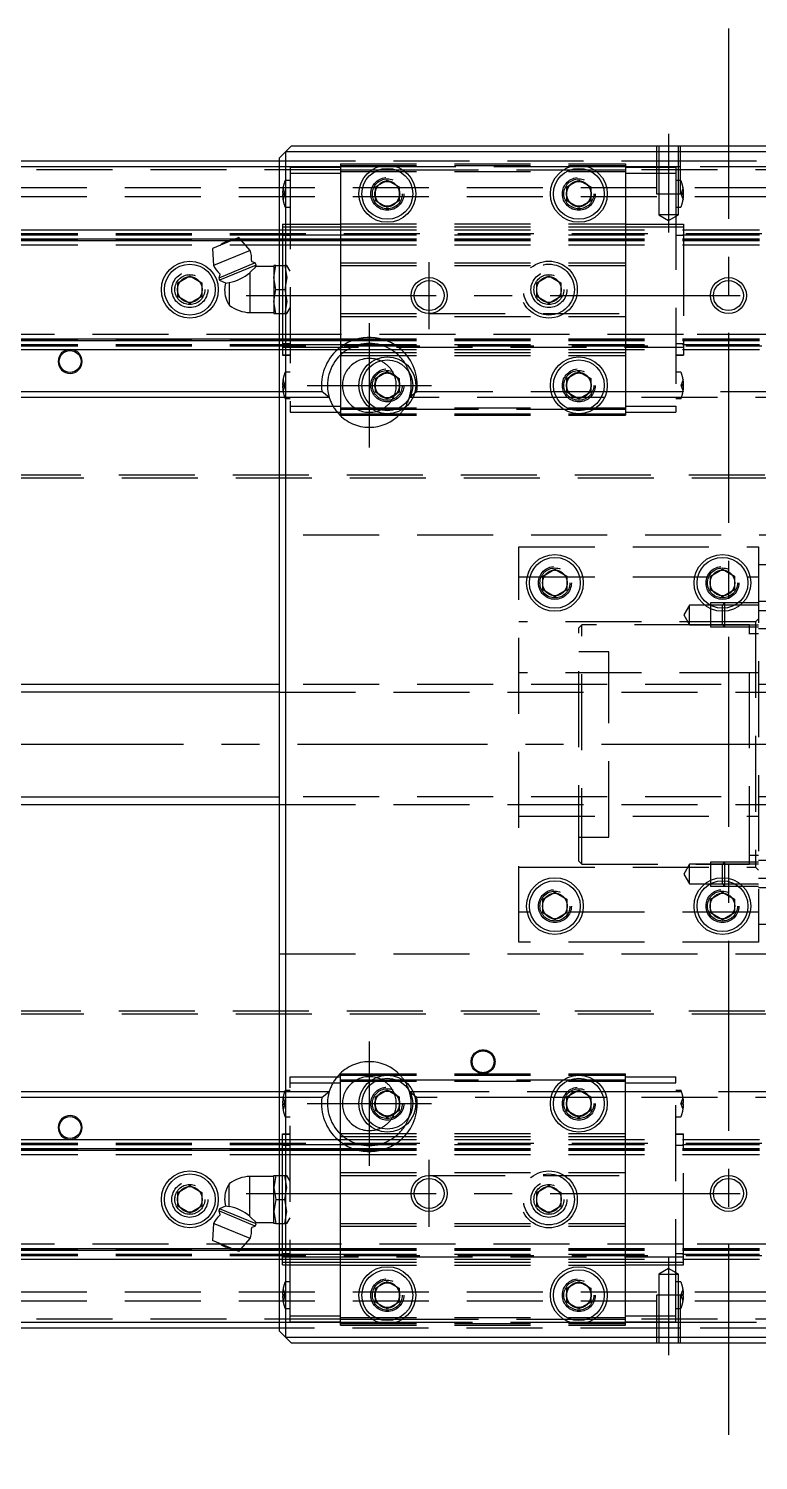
# Model space of a CAD drawing. Extents: x -12 to 975, y -341 to 120.
# Drawn here: x 233.1 to 355, y -119.6 to 119.6 of the extents above; entities that cross this region are included whole.
import ezdxf

# ---------------------------------------------------------------- set-up
doc = ezdxf.new("R2010")
doc.units = 0
doc.linetypes.add('CENTER', pattern=[50.8, 31.75, -6.35, 6.35, -6.35])
doc.linetypes.add('DASHED', pattern=[19.05, 12.7, -6.35])
doc.layers.get('0').update_dxf_attribs({"linetype": 'CONTINUOUS'})
doc.layers.add('CENTER', color=1, linetype='CENTER')

msp = doc.modelspace()

# ---------------------------------------------------------------- linework, layer by layer
at = {"color": 7, "linetype": 'CONTINUOUS'}
for p, q in [((275, 98), (276, 99)), ((276, 99), (277, 100)), ((276, 99), (276, -99)), ((424, 99), (276, 99)), ((277, 100), (423, 100)), ((275, 96.5), (1, 96.5)), ((2, 97.5), (275, 97.5)), ((275, -98), (275, 98)), ((291, 93.15), (293, 94.31)), ((293, 94.31), (295, 93.15)), ((323, 93.15), (325, 94.31)), ((325, 94.31), (327, 93.15)), ((291, 90.85), (291, 93.15)), ((295, 93.15), (295, 90.85)), ((323, 90.85), (323, 93.15)), ((327, 93.15), (327, 90.85)), ((293, 89.69), (291, 90.85)), ((295, 90.85), (293, 89.69)), ((325, 89.69), (323, 90.85)), ((327, 90.85), (325, 89.69)), ((0, 86), (275, 86)), ((0, 84.48), (267.73, 84.48)), ((0, 84.2), (267.05, 84.2)), ((268.2, 84.68), (263.77, 82.84)), ((270.07, 82.53), (268.2, 84.68)), ((268.37, 84.48), (275, 84.48)), ((268.62, 84.2), (275, 84.2)), ((263.77, 82.84), (263.97, 80)), ((270.07, 82.53), (263.97, 80)), ((270.93, 80.45), (264.83, 77.93)), ((271.08, 80.08), (264.98, 77.56)), ((270.04, 78.83), (271.08, 79.85)), ((270.93, 80.45), (270.42, 80.66)), ((270.9, 79.64), (271.08, 80.08)), ((271.08, 80.08), (270.93, 80.45)), ((274.04, 79.85), (271.08, 79.85)), ((274.4, 80), (274.04, 80)), ((274.04, 80), (274.04, 78)), ((274.04, 78), (274.4, 80)), ((274.4, 80), (275, 80)), ((258, 77.15), (260, 78.31)), ((258, 74.85), (258, 77.15)), ((260, 78.31), (262, 77.15)), ((262, 77.15), (262, 74.85)), ((265.04, 78.44), (264.83, 77.93)), ((264.83, 77.93), (264.98, 77.56)), ((264.98, 77.56), (266.1, 77.09)), ((265.94, 77.07), (266.6, 77.18)), ((266.6, 77.18), (266.6, 73.4)), ((270.04, 78.83), (270.04, 72.15)), ((274.04, 78), (274.04, 74)), ((274.4, 76), (274.04, 78)), ((260, 73.69), (258, 74.85)), ((262, 74.85), (260, 73.69)), ((274.04, 74), (274.4, 76)), ((274.4, 76), (275, 76)), ((270.04, 72.15), (274.04, 72.15)), ((274.04, 74), (274.04, 72)), ((274.4, 72), (274.04, 74)), ((274.04, 72), (274.4, 72)), ((274.4, 72), (275, 72)), ((0, 67.8), (275, 67.8)), ((0, 67.52), (275, 67.52)), ((0, 66), (275, 66)), ((291, 61.15), (293, 62.31)), ((293, 62.31), (295, 61.15)), ((323, 61.15), (325, 62.31)), ((325, 62.31), (327, 61.15)), ((291, 58.85), (291, 61.15)), ((295, 61.15), (295, 58.85)), ((323, 58.85), (323, 61.15)), ((327, 61.15), (327, 58.85)), ((275, 58), (176.71, 58)), ((177.94, 59), (275, 59)), ((293, 57.69), (291, 58.85)), ((295, 58.85), (293, 57.69)), ((325, 57.69), (323, 58.85)), ((327, 58.85), (325, 57.69)), ((319, 28.15), (321, 29.31)), ((321, 29.31), (323, 28.15)), ((347, 28.15), (349, 29.31)), ((349, 29.31), (351, 28.15)), ((319, 25.85), (319, 28.15)), ((323, 28.15), (323, 25.85)), ((347, 25.85), (347, 28.15)), ((351, 28.15), (351, 25.85)), ((321, 24.69), (319, 25.85)), ((323, 25.85), (321, 24.69)), ((349, 24.69), (347, 25.85)), ((351, 25.85), (349, 24.69)), ((275, 10), (28, 10)), ((28, -10), (275, -10)), ((319, -25.85), (321, -24.69)), ((319, -28.15), (319, -25.85)), ((321, -24.69), (323, -25.85)), ((323, -25.85), (323, -28.15)), ((347, -25.85), (349, -24.69)), ((347, -28.15), (347, -25.85)), ((349, -24.69), (351, -25.85)), ((351, -25.85), (351, -28.15)), ((321, -29.31), (319, -28.15)), ((323, -28.15), (321, -29.31)), ((349, -29.31), (347, -28.15)), ((351, -28.15), (349, -29.31)), ((176.71, -58), (275, -58)), ((275, -59), (177.94, -59)), ((291, -58.85), (293, -57.69)), ((291, -61.15), (291, -58.85)), ((293, -57.69), (295, -58.85)), ((295, -58.85), (295, -61.15)), ((323, -58.85), (325, -57.69)), ((323, -61.15), (323, -58.85)), ((325, -57.69), (327, -58.85)), ((327, -58.85), (327, -61.15)), ((293, -62.31), (291, -61.15)), ((295, -61.15), (293, -62.31)), ((325, -62.31), (323, -61.15)), ((327, -61.15), (325, -62.31)), ((0, -66), (275, -66)), ((0, -67.52), (275, -67.52)), ((0, -67.8), (275, -67.8)), ((258, -74.85), (260, -73.69)), ((260, -73.69), (262, -74.85)), ((266.6, -77.18), (266.6, -73.4)), ((274.04, -72.15), (270.04, -72.15)), ((270.04, -78.83), (270.04, -72.15)), ((274.04, -74), (274.04, -72)), ((274.04, -72), (274.4, -72)), ((274.4, -72), (274.04, -74)), ((274.04, -78), (274.04, -74)), ((274.04, -74), (274.4, -76)), ((274.4, -72), (275, -72)), ((258, -77.15), (258, -74.85)), ((262, -74.85), (262, -77.15)), ((274.4, -76), (274.04, -78)), ((274.4, -76), (275, -76)), ((260, -78.31), (258, -77.15)), ((262, -77.15), (260, -78.31)), ((264.98, -77.56), (264.83, -77.93)), ((264.83, -77.93), (265.04, -78.44)), ((270.93, -80.45), (264.83, -77.93)), ((266.1, -77.09), (264.98, -77.56)), ((271.08, -80.08), (264.98, -77.56)), ((265.94, -77.07), (266.6, -77.18)), ((270.04, -78.83), (271.08, -79.85)), ((274.04, -80), (274.04, -78)), ((274.04, -78), (274.4, -80)), ((263.97, -80), (263.77, -82.84)), ((270.07, -82.53), (263.97, -80)), ((270.42, -80.66), (270.93, -80.45)), ((271.08, -80.08), (270.9, -79.64)), ((270.93, -80.45), (271.08, -80.08)), ((271.08, -79.85), (274.04, -79.85)), ((274.4, -80), (274.04, -80)), ((274.4, -80), (275, -80)), ((268.2, -84.68), (263.77, -82.84)), ((268.2, -84.68), (270.07, -82.53)), ((0, -84.2), (267.05, -84.2)), ((0, -84.48), (267.73, -84.48)), ((0, -86), (275, -86)), ((268.37, -84.48), (275, -84.48)), ((268.62, -84.2), (275, -84.2)), ((291, -90.85), (293, -89.69)), ((291, -93.15), (291, -90.85)), ((293, -89.69), (295, -90.85)), ((295, -90.85), (295, -93.15)), ((323, -90.85), (325, -89.69)), ((323, -93.15), (323, -90.85)), ((325, -89.69), (327, -90.85)), ((327, -90.85), (327, -93.15)), ((293, -94.31), (291, -93.15)), ((295, -93.15), (293, -94.31)), ((325, -94.31), (323, -93.15)), ((327, -93.15), (325, -94.31)), ((1, -96.5), (275, -96.5)), ((275, -97.5), (2, -97.5)), ((276, -99), (275, -98)), ((277, -100), (276, -99)), ((276, -99), (424, -99)), ((423, -100), (277, -100))]:
    msp.add_line(p, q, dxfattribs=at)
at = {"color": 3, "linetype": 'DASHED'}
for p, q in [((338, 100), (338, 92)), ((338.35, 100), (338.35, 92)), ((341.65, 92), (341.65, 100)), ((342, 92), (342, 100)), ((285.2, 96), (0.5, 96)), ((275, 97.5), (338, 97.5)), ((285.2, 96.5), (275, 96.5)), ((276.77, 96.45), (276.77, 95.45)), ((276.77, 96.45), (285.2, 96.45)), ((285.2, 97), (285.2, 96)), ((285.2, 97), (332.8, 97)), ((285.2, 96.75), (332.8, 96.75)), ((291.48, 96.5), (285.2, 96.5)), ((285.2, 96), (290.44, 96)), ((285.2, 96), (285.2, 87)), ((285.2, 95.75), (332.8, 95.75)), ((290.44, 96), (291.56, 96)), ((294.52, 96.5), (291.48, 96.5)), ((291.56, 96), (294.44, 96)), ((294.44, 96), (295.56, 96)), ((323.48, 96.5), (294.52, 96.5)), ((295.56, 96), (322.44, 96)), ((322.44, 96), (323.56, 96)), ((326.52, 96.5), (323.48, 96.5)), ((323.56, 96), (326.44, 96)), ((326.44, 96), (327.56, 96)), ((332.8, 96.5), (326.52, 96.5)), ((327.56, 96), (332.8, 96)), ((332.8, 97), (332.8, 96)), ((338, 96.5), (332.8, 96.5)), ((332.8, 96.45), (338, 96.45)), ((332.8, 96), (332.8, 87)), ((367.2, 96), (332.8, 96)), ((338, 97.5), (342, 97.5)), ((342, 96.5), (338, 96.5)), ((338, 96.45), (341.23, 96.45)), ((341.23, 96.45), (341.23, 95.45)), ((342, 97.5), (358, 97.5)), ((358, 96.5), (342, 96.5)), ((276.77, 94.2), (275.99, 94.2)), ((276.77, 95.45), (276.77, 56.55)), ((276.77, 95.45), (285.2, 95.45)), ((332.8, 95.45), (338, 95.45)), ((338, 95.45), (341.23, 95.45)), ((341.23, 95.45), (341.23, 92)), ((342, 94.2), (341.23, 94.2)), ((342.01, 94.2), (342, 94.2)), ((700, 93), (0, 93)), ((700, 91.5), (0, 91.5)), ((275.58, 92.1), (275.5, 92.1)), ((275.5, 91.9), (275.58, 91.9)), ((275.9, 92.1), (275.58, 93)), ((275.58, 92.1), (275.9, 92.1)), ((275.58, 91.9), (275.58, 92.1)), ((275.58, 91), (275.9, 91.9)), ((275.58, 91.9), (275.9, 91.9)), ((275.9, 92.1), (275.94, 92)), ((275.9, 91.9), (275.94, 92)), ((338, 92), (342, 92)), ((338.35, 92), (338.35, 88.5)), ((341.23, 92), (341.23, 56.55)), ((341.65, 88.5), (341.65, 92)), ((342.1, 92.1), (342.06, 92)), ((342.1, 91.9), (342.06, 92)), ((342.42, 93), (342.1, 92.1)), ((342.42, 92.1), (342.1, 92.1)), ((342.1, 91.9), (342.42, 91)), ((342.42, 91.9), (342.1, 91.9)), ((342.5, 92.1), (342.42, 92.1)), ((342.42, 92.1), (342.42, 91.9)), ((342.42, 91.9), (342.5, 91.9)), ((275.99, 89.8), (276.77, 89.8)), ((341.23, 89.8), (342.01, 89.8)), ((275.5, 86.93), (276.77, 86.93)), ((275.5, 86.93), (275.5, 84.33)), ((275.5, 86.92), (276.77, 86.92)), ((275.5, 86.46), (276.77, 86.46)), ((276.77, 86.93), (285.2, 86.93)), ((276.77, 86.46), (285.2, 86.46)), ((285.2, 87), (285.2, 86.5)), ((285.2, 87), (332.8, 87)), ((285.2, 86.5), (285.2, 80.5)), ((285.2, 86.5), (332.8, 86.5)), ((332.8, 87), (332.8, 86.5)), ((332.8, 86.93), (341.23, 86.93)), ((332.8, 86.5), (332.8, 80.5)), ((332.8, 86.46), (341.23, 86.46)), ((338.35, 88.5), (340, 87.55)), ((341.65, 88.5), (338.35, 88.5)), ((340, 87.55), (341.65, 88.5)), ((341.23, 86.93), (342.5, 86.93)), ((341.23, 86.92), (342.5, 86.92)), ((341.23, 86.46), (342.5, 86.46)), ((342.5, 86.93), (342.5, 84.33)), ((0, 85.4), (700, 85.4)), ((0, 85.15), (275, 85.15)), ((0, 84.42), (275.5, 84.42)), ((267.05, 84.2), (268.62, 84.2)), ((267.73, 84.48), (268.37, 84.48)), ((275, 86), (275.5, 86)), ((275, 85.15), (275.5, 85.15)), ((275, 84.48), (275.5, 84.48)), ((275, 84.2), (275.5, 84.2)), ((275.5, 86), (276.77, 86)), ((275.5, 85.15), (276.77, 85.15)), ((275.5, 85.08), (276.77, 85.08)), ((275.5, 84.48), (276.77, 84.48)), ((275.5, 84.42), (276.77, 84.42)), ((275.5, 84.33), (275.5, 80)), ((275.5, 84.2), (276.77, 84.2)), ((276.77, 86), (285.2, 86)), ((276.77, 85.15), (285.2, 85.15)), ((276.77, 84.48), (285.2, 84.48)), ((276.77, 84.42), (285.2, 84.42)), ((276.77, 84.2), (285.2, 84.2)), ((285.2, 86), (342.5, 86)), ((285.2, 85.15), (342.5, 85.15)), ((285.2, 84.48), (342.5, 84.48)), ((285.2, 84.42), (342.5, 84.42)), ((285.2, 84.2), (342.5, 84.2)), ((341.23, 85.08), (342.5, 85.08)), ((342.5, 86), (357.5, 86)), ((342.5, 85.15), (357.5, 85.15)), ((342.5, 84.48), (357.5, 84.48)), ((342.5, 84.42), (357.5, 84.42)), ((342.5, 84.33), (342.5, 67.67)), ((342.5, 84.2), (357.5, 84.2)), ((0, 83.5), (275.5, 83.5)), ((275.5, 83.5), (276.77, 83.5)), ((276.77, 83.5), (285.2, 83.5)), ((285.2, 83.5), (342.5, 83.5)), ((342.5, 83.5), (357.5, 83.5)), ((275, 80), (275.87, 80)), ((275.5, 80), (275.5, 72)), ((276.22, 80), (275.87, 80)), ((275.87, 80), (276.22, 78)), ((276.77, 79.06), (276.22, 80)), ((285.2, 80.5), (332.8, 80.5)), ((285.2, 80.5), (285.2, 80)), ((285.2, 80), (285.2, 72)), ((285.2, 80), (332.8, 80)), ((332.8, 80.5), (332.8, 80)), ((332.8, 80), (332.8, 72)), ((276.22, 78), (275.87, 76)), ((318, 77.15), (320, 78.31)), ((318, 74.85), (318, 77.15)), ((320, 78.31), (322, 77.15)), ((322, 77.15), (322, 74.85)), ((257.5, 76), (257.53, 76.41)), ((275, 76), (275.87, 76)), ((275.87, 76), (276.22, 74)), ((320, 73.69), (318, 74.85)), ((322, 74.85), (320, 73.69)), ((275, 72), (275.87, 72)), ((275.5, 72), (275.5, 67.67)), ((276.22, 74), (275.87, 72)), ((275.87, 72), (276.22, 72)), ((276.22, 72), (276.77, 72.94)), ((285.2, 72), (300, 72)), ((285.2, 72), (285.2, 71.5)), ((300, 72), (332.8, 72)), ((332.8, 72), (332.8, 71.5)), ((285.2, 71.5), (285.2, 65.5)), ((285.2, 71.5), (332.8, 71.5)), ((332.8, 71.5), (332.8, 65.5)), ((275.5, 68.5), (0, 68.5)), ((0, 67.58), (275.5, 67.58)), ((275, 67.8), (275.5, 67.8)), ((275, 67.52), (275.5, 67.52)), ((276.77, 68.5), (275.5, 68.5)), ((275.5, 67.8), (276.77, 67.8)), ((275.5, 67.67), (275.5, 65.07)), ((275.5, 67.58), (276.77, 67.58)), ((275.5, 67.52), (276.77, 67.52)), ((285.2, 68.5), (276.77, 68.5)), ((276.77, 67.8), (285.2, 67.8)), ((276.77, 67.58), (285.2, 67.58)), ((276.77, 67.52), (285.2, 67.52)), ((342.5, 68.5), (285.2, 68.5)), ((285.2, 67.8), (342.5, 67.8)), ((285.2, 67.58), (342.5, 67.58)), ((285.2, 67.52), (342.5, 67.52)), ((357.5, 68.5), (342.5, 68.5)), ((342.5, 67.8), (357.5, 67.8)), ((342.5, 67.67), (342.5, 65.07)), ((342.5, 67.58), (357.5, 67.58)), ((342.5, 67.52), (357.5, 67.52)), ((0, 66.85), (275, 66.85)), ((0, 66.6), (700, 66.6)), ((275, 66.85), (275.5, 66.85)), ((275, 66), (275.5, 66)), ((276.77, 66.92), (275.5, 66.92)), ((275.5, 66.85), (276.77, 66.85)), ((275.5, 66.4), (342.5, 66.4)), ((275.5, 66), (276.77, 66)), ((275.5, 65.08), (276.77, 65.08)), ((275.5, 65.07), (276.77, 65.07)), ((276.77, 66.85), (285.2, 66.85)), ((276.77, 66), (285.2, 66)), ((285.2, 66.85), (342.5, 66.85)), ((285.2, 66), (342.5, 66)), ((285.2, 65.5), (332.8, 65.5)), ((285.2, 65.5), (285.2, 65)), ((285.2, 65), (285.2, 56)), ((285.2, 65), (332.8, 65)), ((332.8, 65.5), (332.8, 65)), ((332.8, 65), (332.8, 56)), ((342.5, 66.92), (341.23, 66.92)), ((341.23, 65.08), (342.5, 65.08)), ((341.23, 65.07), (342.5, 65.07)), ((342.5, 66.85), (357.5, 66.85)), ((342.5, 66), (357.5, 66)), ((276.77, 62.2), (275.99, 62.2)), ((342.01, 62.2), (341.23, 62.2)), ((275.58, 60.1), (275.5, 60.1)), ((275.5, 59.9), (275.58, 59.9)), ((275.9, 60.1), (275.58, 61)), ((275.58, 60.1), (275.9, 60.1)), ((275.58, 59.9), (275.58, 60.1)), ((275.58, 59), (275.9, 59.9)), ((275.58, 59.9), (275.9, 59.9)), ((275.9, 60.1), (275.94, 60)), ((275.9, 59.9), (275.94, 60)), ((342.1, 60.1), (342.06, 60)), ((342.1, 59.9), (342.06, 60)), ((342.42, 61), (342.1, 60.1)), ((342.42, 60.1), (342.1, 60.1)), ((342.1, 59.9), (342.42, 59)), ((342.42, 59.9), (342.1, 59.9)), ((342.5, 60.1), (342.42, 60.1)), ((342.42, 60.1), (342.42, 59.9)), ((342.42, 59.9), (342.5, 59.9)), ((275, 59), (275.58, 59)), ((275.84, 58), (275, 58)), ((275.58, 59), (276.77, 59)), ((276.77, 58), (275.84, 58)), ((275.99, 57.8), (276.77, 57.8)), ((276.77, 59), (282.06, 59)), ((283.29, 58), (276.77, 58)), ((283.29, 58), (282.06, 59)), ((296.71, 58), (297.56, 58.68)), ((296.75, 58), (296.71, 58)), ((297.31, 58), (296.75, 58)), ((320.69, 58), (297.31, 58)), ((297.56, 58.68), (297.94, 59)), ((297.94, 59), (320.36, 59)), ((320.36, 59), (320.87, 59)), ((321.25, 58), (320.69, 58)), ((320.87, 59), (322.44, 59)), ((323.11, 58), (321.25, 58)), ((322.44, 59), (322.71, 59)), ((322.71, 59), (323, 59)), ((323, 59), (323.15, 59)), ((323.5, 58), (323.11, 58)), ((323.15, 59), (323.2, 59)), ((323.2, 59), (326.8, 59)), ((324.36, 58), (323.5, 58)), ((324.46, 58), (324.36, 58)), ((324.5, 58), (324.46, 58)), ((325.5, 58), (324.5, 58)), ((325.54, 58), (325.5, 58)), ((325.64, 58), (325.54, 58)), ((326.5, 58), (325.64, 58)), ((326.89, 58), (326.5, 58)), ((326.8, 59), (326.85, 59)), ((326.85, 59), (327, 59)), ((328.75, 58), (326.89, 58)), ((327, 59), (327.29, 59)), ((327.29, 59), (327.56, 59)), ((327.56, 59), (329.13, 59)), ((329.31, 58), (328.75, 58)), ((329.13, 59), (329.64, 59)), ((367.2, 58), (329.31, 58)), ((329.64, 59), (367.2, 59)), ((341.23, 57.8), (342.01, 57.8)), ((276.77, 56.55), (285.2, 56.55)), ((276.77, 56.55), (276.77, 55.55)), ((276.77, 55.55), (285.2, 55.55)), ((285.2, 56.25), (332.8, 56.25)), ((285.2, 56), (290.44, 56)), ((285.2, 56), (285.2, 55)), ((285.2, 55.25), (332.8, 55.25)), ((290.44, 56), (291.56, 56)), ((291.56, 56), (294.44, 56)), ((294.44, 56), (295.56, 56)), ((295.56, 56), (322.44, 56)), ((322.44, 56), (323.56, 56)), ((323.56, 56), (326.44, 56)), ((326.44, 56), (327.56, 56)), ((327.56, 56), (332.8, 56)), ((332.8, 56.55), (341.23, 56.55)), ((332.8, 56), (332.8, 55)), ((332.8, 55.55), (341.23, 55.55)), ((341.23, 56.55), (341.23, 55.55)), ((285.2, 55), (332.8, 55)), ((699.5, 44.5), (0.5, 44.5)), ((699, 45), (1, 45)), ((425, 35), (275, 35)), ((315, -33), (315, 33)), ((315, 33), (355, 33)), ((355, 33), (355, -33)), ((365, 30), (355, 30)), ((315, 28), (355, 28)), ((343.5, 23.3), (342.55, 21.65)), ((342.55, 21.65), (343.5, 20)), ((347, 23.3), (343.5, 23.3)), ((343.5, 20), (343.5, 23.3)), ((349.35, 23.65), (347, 23.65)), ((347, 23.65), (347, 23.25)), ((349, 23.3), (347, 23.3)), ((347, 23.25), (347, 22.69)), ((347, 22.69), (347, 19.65)), ((349.35, 23.65), (349, 23.3)), ((351.09, 23.3), (349, 23.3)), ((349, 22.75), (349, 23.3)), ((349, 22.25), (349, 22.75)), ((349, 20), (349, 22.25)), ((351.62, 23.65), (349.35, 23.65)), ((351.62, 23.65), (349.35, 23.65)), ((349.35, 23.65), (349.35, 22.76)), ((349.35, 22.76), (349.35, 22.26)), ((349.35, 22.26), (349.35, 19.65)), ((351.98, 23.3), (351.09, 23.3)), ((352.37, 23.65), (351.62, 23.65)), ((352.37, 23.65), (351.62, 23.65)), ((355, 23.3), (351.98, 23.3)), ((355, 23.65), (352.37, 23.65)), ((355, 23.65), (352.37, 23.65)), ((365, 23.9), (355, 23.9)), ((355, 22.36), (365, 22.36)), ((354.5, 20.5), (315, 20.5)), ((325.5, 20), (325, 19.5)), ((325, -19.5), (325, 19.5)), ((347, 20), (325.5, 20)), ((325.5, -20), (325.5, 20)), ((343.5, 20), (347, 20)), ((347, 20), (349, 20)), ((349, 20), (347, 20)), ((347, 19.65), (349.35, 19.65)), ((353.5, 20), (349, 20)), ((349, 20), (349.35, 19.65)), ((349, 20), (355, 20)), ((349.35, 19.65), (355, 19.65)), ((349.35, 19.65), (355, 19.65)), ((353.5, 19.65), (353.5, 20)), ((353.5, -19.65), (353.5, 19.65)), ((355, 21), (354.5, 20.5)), ((354.5, 20.5), (354.5, -20.5)), ((355, 19.4), (365, 19.4)), ((355, 18.5), (353.5, 18.5)), ((330, 15.5), (325, 15.5)), ((330, -15.5), (330, 15.5)), ((354.5, 12), (315, 12)), ((355, 12), (354.5, 12)), ((425, 10), (275, 10)), ((275, 8.75), (425, 8.75)), ((425, -8.75), (275, -8.75)), ((275, -10), (425, -10)), ((315, -12), (354.5, -12)), ((354.5, -12), (355, -12)), ((354.5, -12), (355, -12)), ((325, -15.5), (330, -15.5)), ((353.5, -18.5), (355, -18.5)), ((315, -20.5), (354.5, -20.5)), ((325, -19.5), (325.5, -20)), ((325.5, -20), (347, -20)), ((343.5, -20), (342.55, -21.65)), ((347, -20), (343.5, -20)), ((343.5, -21.65), (343.5, -20)), ((349.35, -19.65), (347, -19.65)), ((347, -19.65), (347, -22.69)), ((349, -20), (347, -20)), ((347, -20), (349, -20)), ((349.35, -19.65), (349, -20)), ((349, -20), (353.5, -20)), ((355, -20), (349, -20)), ((349, -22.25), (349, -20)), ((355, -19.65), (349.35, -19.65)), ((355, -19.65), (349.35, -19.65)), ((349.35, -19.65), (349.35, -22.26)), ((353.5, -20), (353.5, -19.65)), ((354.5, -20.5), (355, -21)), ((365, -19.4), (355, -19.4)), ((342.55, -21.65), (343.5, -23.3)), ((343.5, -23.3), (343.5, -21.65)), ((343.5, -23.3), (347, -23.3)), ((347, -22.69), (347, -23.25)), ((347, -23.25), (347, -23.65)), ((347, -23.3), (349, -23.3)), ((347, -23.65), (349.35, -23.65)), ((349, -22.75), (349, -22.25)), ((349, -23.3), (349, -22.75)), ((349, -23.3), (349.35, -23.65)), ((349, -23.3), (351.09, -23.3)), ((349.35, -22.26), (349.35, -22.76)), ((349.35, -22.76), (349.35, -23.65)), ((349.35, -23.65), (351.62, -23.65)), ((349.35, -23.65), (351.62, -23.65)), ((351.09, -23.3), (351.98, -23.3)), ((351.62, -23.65), (352.37, -23.65)), ((351.62, -23.65), (352.37, -23.65)), ((351.98, -23.3), (355, -23.3)), ((352.37, -23.65), (355, -23.65)), ((352.37, -23.65), (355, -23.65)), ((365, -22.36), (355, -22.36)), ((355, -23.9), (365, -23.9)), ((355, -28), (315, -28)), ((355, -30), (357, -30)), ((355, -33), (315, -33)), ((275, -35), (425, -35)), ((0.5, -44.5), (699.5, -44.5)), ((1, -45), (699, -45)), ((285.2, -56), (285.2, -55)), ((285.2, -55), (332.8, -55)), ((332.8, -56), (332.8, -55)), ((276.77, -55.55), (285.2, -55.55)), ((276.77, -56.55), (276.77, -55.55)), ((276.77, -56.55), (285.2, -56.55)), ((276.77, -95.45), (276.77, -56.55)), ((285.2, -55.25), (332.8, -55.25)), ((285.2, -65), (285.2, -56)), ((285.2, -56), (290.44, -56)), ((285.2, -56.25), (332.8, -56.25)), ((290.44, -56), (291.56, -56)), ((291.56, -56), (294.44, -56)), ((294.44, -56), (295.56, -56)), ((295.56, -56), (322.44, -56)), ((322.44, -56), (323.56, -56)), ((323.56, -56), (326.44, -56)), ((326.44, -56), (327.56, -56)), ((327.56, -56), (332.8, -56)), ((332.8, -55.55), (341.23, -55.55)), ((332.8, -65), (332.8, -56)), ((332.8, -56.55), (341.23, -56.55)), ((341.23, -56.55), (341.23, -55.55)), ((341.23, -92), (341.23, -56.55)), ((275, -58), (275.84, -58)), ((275.58, -59), (275, -59)), ((275.58, -59), (275.9, -59.9)), ((276.77, -59), (275.58, -59)), ((275.84, -58), (276.77, -58)), ((276.77, -57.8), (275.99, -57.8)), ((276.77, -58), (283.29, -58)), ((282.06, -59), (276.77, -59)), ((282.06, -59), (283.29, -58)), ((296.71, -58), (296.75, -58)), ((297.56, -58.68), (296.71, -58)), ((296.75, -58), (297.31, -58)), ((297.31, -58), (320.69, -58)), ((297.94, -59), (297.56, -58.68)), ((320.36, -59), (297.94, -59)), ((320.87, -59), (320.36, -59)), ((320.69, -58), (321.25, -58)), ((322.44, -59), (320.87, -59)), ((321.25, -58), (323.11, -58)), ((322.71, -59), (322.44, -59)), ((323, -59), (322.71, -59)), ((323.15, -59), (323, -59)), ((323.11, -58), (323.5, -58)), ((323.2, -59), (323.15, -59)), ((326.8, -59), (323.2, -59)), ((323.5, -58), (324.36, -58)), ((324.36, -58), (324.46, -58)), ((324.46, -58), (324.5, -58)), ((324.5, -58), (325.5, -58)), ((325.5, -58), (325.54, -58)), ((325.54, -58), (325.64, -58)), ((325.64, -58), (326.5, -58)), ((326.5, -58), (326.89, -58)), ((326.85, -59), (326.8, -59)), ((327, -59), (326.85, -59)), ((326.89, -58), (328.75, -58)), ((327.29, -59), (327, -59)), ((327.56, -59), (327.29, -59)), ((329.13, -59), (327.56, -59)), ((328.75, -58), (329.31, -58)), ((329.64, -59), (329.13, -59)), ((329.31, -58), (367.2, -58)), ((367.2, -59), (329.64, -59)), ((342.01, -57.8), (341.23, -57.8)), ((342.1, -59.9), (342.42, -59)), ((275.5, -59.9), (275.58, -59.9)), ((275.58, -60.1), (275.5, -60.1)), ((275.58, -59.9), (275.9, -59.9)), ((275.58, -59.9), (275.58, -60.1)), ((275.9, -60.1), (275.58, -61)), ((275.58, -60.1), (275.9, -60.1)), ((275.9, -59.9), (275.94, -60)), ((275.9, -60.1), (275.94, -60)), ((342.1, -59.9), (342.06, -60)), ((342.1, -60.1), (342.06, -60)), ((342.42, -59.9), (342.1, -59.9)), ((342.42, -61), (342.1, -60.1)), ((342.42, -60.1), (342.1, -60.1)), ((342.42, -60.1), (342.42, -59.9)), ((342.42, -59.9), (342.5, -59.9)), ((342.5, -60.1), (342.42, -60.1)), ((275.99, -62.2), (276.77, -62.2)), ((341.23, -62.2), (342.01, -62.2)), ((0, -66.6), (700, -66.6)), ((0, -66.85), (275, -66.85)), ((275, -66), (275.5, -66)), ((275, -66.85), (275.5, -66.85)), ((275.5, -65.07), (276.77, -65.07)), ((275.5, -67.67), (275.5, -65.07)), ((275.5, -65.08), (276.77, -65.08)), ((275.5, -66), (276.77, -66)), ((275.5, -66.85), (276.77, -66.85)), ((275.5, -66.92), (276.77, -66.92)), ((276.77, -66), (285.2, -66)), ((276.77, -66.85), (285.2, -66.85)), ((285.2, -65.5), (285.2, -65)), ((285.2, -65), (332.8, -65)), ((285.2, -71.5), (285.2, -65.5)), ((285.2, -65.5), (332.8, -65.5)), ((285.2, -66), (342.5, -66)), ((285.2, -66.85), (342.5, -66.85)), ((332.8, -65.5), (332.8, -65)), ((332.8, -71.5), (332.8, -65.5)), ((341.23, -65.07), (342.5, -65.07)), ((341.23, -65.08), (342.5, -65.08)), ((341.23, -66.92), (342.5, -66.92)), ((342.5, -67.67), (342.5, -65.07)), ((342.5, -66), (357.5, -66)), ((342.5, -66.85), (357.5, -66.85)), ((0, -67.58), (275.5, -67.58)), ((0, -68.5), (275.5, -68.5)), ((275, -67.52), (275.5, -67.52)), ((275, -67.8), (275.5, -67.8)), ((275.5, -67.52), (276.77, -67.52)), ((275.5, -67.58), (276.77, -67.58)), ((275.5, -72), (275.5, -67.67)), ((275.5, -67.8), (276.77, -67.8)), ((275.5, -68.5), (276.77, -68.5)), ((276.77, -67.52), (285.2, -67.52)), ((276.77, -67.58), (285.2, -67.58)), ((276.77, -67.8), (285.2, -67.8)), ((276.77, -68.5), (285.2, -68.5)), ((285.2, -67.52), (342.5, -67.52)), ((285.2, -67.58), (342.5, -67.58)), ((285.2, -67.8), (342.5, -67.8)), ((285.2, -68.5), (342.5, -68.5)), ((342.5, -67.52), (357.5, -67.52)), ((342.5, -67.58), (357.5, -67.58)), ((342.5, -84.33), (342.5, -67.67)), ((342.5, -67.8), (357.5, -67.8)), ((342.5, -68.5), (357.5, -68.5)), ((285.2, -72), (285.2, -71.5)), ((285.2, -71.5), (332.8, -71.5)), ((332.8, -72), (332.8, -71.5)), ((275, -72), (275.87, -72)), ((275.5, -80), (275.5, -72)), ((275.87, -72), (276.22, -72)), ((276.22, -74), (275.87, -72)), ((275.87, -76), (276.22, -74)), ((276.77, -72.94), (276.22, -72)), ((285.2, -80), (285.2, -72)), ((285.2, -72), (300, -72)), ((300, -72), (332.8, -72)), ((318, -74.85), (320, -73.69)), ((320, -73.69), (322, -74.85)), ((332.8, -80), (332.8, -72)), ((257.5, -76), (257.53, -75.59)), ((275, -76), (275.87, -76)), ((276.22, -78), (275.87, -76)), ((318, -77.15), (318, -74.85)), ((322, -74.85), (322, -77.15)), ((275.87, -80), (276.22, -78)), ((320, -78.31), (318, -77.15)), ((322, -77.15), (320, -78.31)), ((275, -80), (275.87, -80)), ((275.5, -84.33), (275.5, -80)), ((276.22, -80), (275.87, -80)), ((276.22, -80), (276.77, -79.06)), ((285.2, -80.5), (285.2, -80)), ((285.2, -80), (332.8, -80)), ((285.2, -86.5), (285.2, -80.5)), ((285.2, -80.5), (332.8, -80.5)), ((332.8, -80.5), (332.8, -80)), ((332.8, -86.5), (332.8, -80.5)), ((275.5, -83.5), (0, -83.5)), ((276.77, -83.5), (275.5, -83.5)), ((285.2, -83.5), (276.77, -83.5)), ((342.5, -83.5), (285.2, -83.5)), ((357.5, -83.5), (342.5, -83.5)), ((0, -84.42), (275.5, -84.42)), ((0, -85.15), (275, -85.15)), ((0, -85.4), (700, -85.4)), ((267.05, -84.2), (268.62, -84.2)), ((267.73, -84.48), (268.37, -84.48)), ((275, -84.2), (275.5, -84.2)), ((275, -84.48), (275.5, -84.48)), ((275, -85.15), (275.5, -85.15)), ((275, -86), (275.5, -86)), ((275.5, -84.2), (276.77, -84.2)), ((275.5, -86.93), (275.5, -84.33)), ((275.5, -84.42), (276.77, -84.42)), ((275.5, -84.48), (276.77, -84.48)), ((276.77, -85.08), (275.5, -85.08)), ((275.5, -85.15), (276.77, -85.15)), ((275.5, -85.6), (342.5, -85.6)), ((275.5, -86), (276.77, -86)), ((276.77, -84.2), (285.2, -84.2)), ((276.77, -84.42), (285.2, -84.42)), ((276.77, -84.48), (285.2, -84.48)), ((276.77, -85.15), (285.2, -85.15)), ((276.77, -86), (285.2, -86)), ((285.2, -84.2), (342.5, -84.2)), ((285.2, -84.42), (342.5, -84.42)), ((285.2, -84.48), (342.5, -84.48)), ((285.2, -85.15), (342.5, -85.15)), ((285.2, -86), (342.5, -86)), ((342.5, -85.08), (341.23, -85.08)), ((342.5, -84.2), (357.5, -84.2)), ((342.5, -86.93), (342.5, -84.33)), ((342.5, -84.42), (357.5, -84.42)), ((342.5, -84.48), (357.5, -84.48)), ((342.5, -85.15), (357.5, -85.15)), ((342.5, -86), (357.5, -86)), ((275.5, -86.46), (276.77, -86.46)), ((275.5, -86.92), (276.77, -86.92)), ((275.5, -86.93), (276.77, -86.93)), ((276.77, -86.46), (285.2, -86.46)), ((276.77, -86.93), (285.2, -86.93)), ((285.2, -87), (285.2, -86.5)), ((285.2, -86.5), (332.8, -86.5)), ((285.2, -96), (285.2, -87)), ((285.2, -87), (332.8, -87)), ((332.8, -86.46), (341.23, -86.46)), ((332.8, -87), (332.8, -86.5)), ((332.8, -86.93), (341.23, -86.93)), ((332.8, -96), (332.8, -87)), ((340, -87.55), (338.35, -88.5)), ((338.35, -88.5), (338.35, -92)), ((338.35, -88.5), (341.65, -88.5)), ((341.65, -88.5), (340, -87.55)), ((341.23, -86.46), (342.5, -86.46)), ((341.23, -86.92), (342.5, -86.92)), ((341.23, -86.93), (342.5, -86.93)), ((341.65, -92), (341.65, -88.5)), ((276.77, -89.8), (275.99, -89.8)), ((342.01, -89.8), (341.23, -89.8)), ((700, -91.5), (0, -91.5)), ((700, -93), (0, -93)), ((275.5, -91.9), (275.58, -91.9)), ((275.58, -92.1), (275.5, -92.1)), ((275.58, -91), (275.9, -91.9)), ((275.58, -91.9), (275.9, -91.9)), ((275.58, -91.9), (275.58, -92.1)), ((275.9, -92.1), (275.58, -93)), ((275.58, -92.1), (275.9, -92.1)), ((275.9, -91.9), (275.94, -92)), ((275.9, -92.1), (275.94, -92)), ((338, -92), (338, -100)), ((342, -92), (338, -92)), ((338.35, -92), (338.35, -100)), ((341.23, -95.45), (341.23, -92)), ((341.65, -100), (341.65, -92)), ((342, -100), (342, -92)), ((342.1, -91.9), (342.06, -92)), ((342.1, -92.1), (342.06, -92)), ((342.1, -91.9), (342.42, -91)), ((342.42, -91.9), (342.1, -91.9)), ((342.42, -93), (342.1, -92.1)), ((342.42, -92.1), (342.1, -92.1)), ((342.42, -92.1), (342.42, -91.9)), ((342.42, -91.9), (342.5, -91.9)), ((342.5, -92.1), (342.42, -92.1)), ((275.99, -94.2), (276.77, -94.2)), ((276.77, -96.45), (276.77, -95.45)), ((276.77, -95.45), (285.2, -95.45)), ((332.8, -95.45), (338, -95.45)), ((338, -95.45), (341.23, -95.45)), ((341.23, -94.2), (342, -94.2)), ((341.23, -96.45), (341.23, -95.45)), ((342, -94.2), (342.01, -94.2)), ((285.2, -96), (0.5, -96)), ((275, -96.5), (285.2, -96.5)), ((338, -97.5), (275, -97.5)), ((276.77, -96.45), (285.2, -96.45)), ((285.2, -95.75), (332.8, -95.75)), ((285.2, -97), (285.2, -96)), ((285.2, -96), (290.44, -96)), ((285.2, -96.5), (291.48, -96.5)), ((285.2, -96.75), (332.8, -96.75)), ((285.2, -97), (332.8, -97)), ((290.44, -96), (291.56, -96)), ((291.48, -96.5), (294.52, -96.5)), ((291.56, -96), (294.44, -96)), ((294.44, -96), (295.56, -96)), ((294.52, -96.5), (323.48, -96.5)), ((295.56, -96), (322.44, -96)), ((322.44, -96), (323.56, -96)), ((323.48, -96.5), (326.52, -96.5)), ((323.56, -96), (326.44, -96)), ((326.44, -96), (327.56, -96)), ((326.52, -96.5), (332.8, -96.5)), ((327.56, -96), (332.8, -96)), ((332.8, -97), (332.8, -96)), ((367.2, -96), (332.8, -96)), ((332.8, -96.45), (338, -96.45)), ((332.8, -96.5), (338, -96.5)), ((338, -96.45), (341.23, -96.45)), ((338, -96.5), (342, -96.5)), ((342, -97.5), (338, -97.5)), ((342, -96.5), (358, -96.5)), ((358, -97.5), (342, -97.5))]:
    msp.add_line(p, q, dxfattribs=at)
at = {"color": 3, "linetype": 'CONTINUOUS'}
for p, q in [((275, 8.75), (28, 8.75)), ((28, -8.75), (275, -8.75))]:
    msp.add_line(p, q, dxfattribs=at)
at = {"color": 7, "linetype": 'CONTINUOUS'}
for centre, radius in [((293, 92), 4.75), ((293, 92), 4.25), ((325, 92), 4.75), ((325, 92), 4.25), ((260, 76), 4.75), ((260, 76), 4.25), ((300, 75), 2.5), ((350, 75), 3), ((350, 75), 2.5), ((293, 60), 4.75), ((325, 60), 4.75), ((293, 60), 4.25), ((325, 60), 4.25), ((321, 27), 4.75), ((321, 27), 4.25), ((349, 27), 4.75), ((349, 27), 4.25), ((321, -27), 4.75), ((321, -27), 4.25), ((349, -27), 4.75), ((349, -27), 4.25), ((293, -60), 4.75), ((293, -60), 4.25), ((325, -60), 4.75), ((325, -60), 4.25), ((260, -76), 4.75), ((260, -76), 4.25), ((300, -75), 2.5), ((350, -75), 3), ((350, -75), 2.5), ((293, -92), 4.75), ((293, -92), 4.25), ((325, -92), 4.75), ((325, -92), 4.25)]:
    msp.add_circle(centre, radius, dxfattribs=at)
at = {"color": 3, "linetype": 'DASHED'}
for centre, radius in [((293, 92), 2.75), ((293, 92), 2.5), ((293, 92), 2.07), ((325, 92), 2.75), ((325, 92), 2.5), ((325, 92), 2.07), ((260, 76), 3), ((320, 76), 4.75), ((320, 76), 4.25), ((320, 76), 3), ((260, 76), 2.5), ((320, 76), 2.5), ((293, 60), 2.75), ((293, 60), 2.5), ((325, 60), 2.75), ((325, 60), 2.5), ((293, 60), 2.07), ((325, 60), 2.07), ((321, 27), 2.75), ((321, 27), 2.5), ((349, 27), 2.75), ((349, 27), 2.5), ((321, -27), 2.75), ((321, -27), 2.5), ((349, -27), 2.75), ((349, -27), 2.5), ((309, -53), 2), ((309, -53), 1.83), ((293, -60), 2.75), ((325, -60), 2.75), ((293, -60), 2.5), ((293, -60), 2.07), ((325, -60), 2.5), ((325, -60), 2.07), ((320, -76), 4.75), ((320, -76), 4.25), ((260, -76), 3), ((260, -76), 2.5), ((320, -76), 3), ((320, -76), 2.5), ((293, -92), 2.75), ((293, -92), 2.5), ((293, -92), 2.07), ((325, -92), 2.75), ((325, -92), 2.5), ((325, -92), 2.07)]:
    msp.add_circle(centre, radius, dxfattribs=at)
at = {"color": 3, "linetype": 'CONTINUOUS'}
for centre, radius in [((300, 75), 3), ((240, 64), 1.83), ((240, -64), 1.83), ((300, -75), 3)]:
    msp.add_circle(centre, radius, dxfattribs=at)
at = {"color": 3, "linetype": 'DASHED'}
for centre, radius, start, end in [((281.5, 92), 6, 159.1494, 170.4059), ((275.99, 94.1), 0.1, 90, 159.1494), ((293, 92), 2.06, 134.0859, 165.9141), ((293, 92), 2.1, 137.7528, 162.2472), ((293, 92), 2.1, 102.2472, 137.7528), ((293, 92), 2.06, 105.9141, 134.0859), ((293, 92), 2.06, 74.0859, 105.9141), ((293, 92), 2.1, 77.7528, 102.2472), ((293, 92), 2.1, 42.2472, 77.7528), ((293, 92), 2.06, 45.9141, 74.0859), ((293, 92), 2.06, 14.0859, 45.9141), ((293, 92), 2.1, 17.7528, 42.2472), ((325, 92), 2.06, 134.0859, 165.9141), ((325, 92), 2.1, 137.7528, 162.2472), ((325, 92), 2.1, 102.2472, 137.7528), ((325, 92), 2.06, 105.9141, 134.0859), ((325, 92), 2.06, 74.0859, 105.9141), ((325, 92), 2.1, 77.7528, 102.2472), ((325, 92), 2.1, 42.2472, 77.7528), ((325, 92), 2.06, 45.9141, 74.0859), ((325, 92), 2.06, 14.0859, 45.9141), ((325, 92), 2.1, 17.7528, 42.2472), ((342.01, 94.1), 0.1, 20.8506, 90), ((336.5, 92), 6, 9.5941, 20.8506), ((281.5, 92), 6, 170.4203, 179.0449), ((281.5, 92), 6, 180.9551, 189.5797), ((281.5, 92), 6, 189.5941, 200.8506), ((293, 92), 2.1, 162.2472, 180), ((293, 92), 2.1, 180, 197.7528), ((293, 92), 2.06, 165.9141, 194.0859), ((293, 92), 2.06, 194.0859, 225.9141), ((293, 92), 2.1, 197.7528, 222.2472), ((293, 92), 2.06, 314.0859, 345.9141), ((293, 92), 2.1, 317.7528, 342.2472), ((293, 92), 2.1, 342.2472, 17.7528), ((293, 92), 2.06, 0, 14.0859), ((293, 92), 2.06, 345.9141, 0), ((325, 92), 2.1, 162.2472, 180), ((325, 92), 2.1, 180, 197.7528), ((325, 92), 2.06, 165.9141, 194.0859), ((325, 92), 2.06, 194.0859, 225.9141), ((325, 92), 2.1, 197.7528, 222.2472), ((325, 92), 2.06, 314.0859, 345.9141), ((325, 92), 2.1, 317.7528, 342.2472), ((325, 92), 2.1, 342.2472, 17.7528), ((325, 92), 2.06, 0, 14.0859), ((325, 92), 2.06, 345.9141, 0), ((336.5, 92), 6, 339.1494, 350.4059), ((336.5, 92), 6, 0.9551, 9.5797), ((336.5, 92), 6, 350.4203, 359.0449), ((275.99, 89.9), 0.1, 200.8506, 270), ((293, 92), 2.1, 222.2472, 257.7528), ((293, 92), 2.06, 225.9141, 254.0859), ((293, 92), 2.06, 254.0859, 285.9141), ((293, 92), 2.1, 257.7528, 282.2472), ((293, 92), 2.1, 282.2472, 317.7528), ((293, 92), 2.06, 285.9141, 314.0859), ((325, 92), 2.1, 222.2472, 257.7528), ((325, 92), 2.06, 225.9141, 254.0859), ((325, 92), 2.06, 254.0859, 285.9141), ((325, 92), 2.1, 257.7528, 282.2472), ((325, 92), 2.1, 282.2472, 317.7528), ((325, 92), 2.06, 285.9141, 314.0859), ((342.01, 89.9), 0.1, 270, 339.1494), ((260, 76), 2.1, 162.2472, 180), ((260, 76), 2.1, 137.7528, 162.2472), ((260, 76), 2.1, 102.2472, 137.7528), ((260, 76), 2.1, 77.7528, 102.2472), ((260, 76), 2.1, 42.2472, 77.7528), ((260, 76), 2.1, 17.7528, 42.2472), ((260, 76), 2.1, 342.2472, 17.7528), ((320, 76), 2.1, 162.2472, 180), ((320, 76), 2.1, 137.7528, 162.2472), ((320, 76), 2.1, 102.2472, 137.7528), ((320, 76), 2.1, 77.7528, 102.2472), ((320, 76), 2.1, 42.2472, 77.7528), ((320, 76), 2.1, 17.7528, 42.2472), ((320, 76), 2.1, 342.2472, 17.7528), ((260, 76), 2.1, 180, 197.7528), ((260, 76), 2.1, 197.7528, 222.2472), ((260, 76), 2.1, 222.2472, 257.7528), ((260, 76), 2.1, 282.2472, 317.7528), ((260, 76), 2.1, 317.7528, 342.2472), ((320, 76), 2.1, 180, 197.7528), ((320, 76), 2.1, 197.7528, 222.2472), ((320, 76), 2.1, 222.2472, 257.7528), ((320, 76), 2.1, 282.2472, 317.7528), ((320, 76), 2.1, 317.7528, 342.2472), ((260, 76), 2.1, 257.7528, 282.2472), ((320, 76), 2.1, 257.7528, 282.2472), ((290, 60), 8, 48.5904, 126.8699), ((290, 60), 7, 58.9973, 121.0027), ((290, 60), 8, 131.4096, 187.1808), ((290, 60), 7, 133.2918, 196.6015), ((290, 60), 8, 126.8699, 131.4096), ((290, 60), 7, 121.0027, 133.2918), ((290, 60), 7, 32.4617, 58.9973), ((290, 60), 8, 352.8192, 48.5904), ((275.99, 62.1), 0.1, 90, 159.1494), ((290, 60), 4.5, 75.6594, 180), ((290, 60), 4.5, 65.5215, 75.6594), ((290, 60), 4.5, 36.5593, 65.5215), ((290, 60), 4.5, 31.5863, 36.5593), ((290, 60), 4.5, 22.202, 31.5863), ((290, 60), 7, 18.0303, 32.4617), ((342.01, 62.1), 0.1, 20.8506, 90), ((281.5, 60), 6, 170.4203, 179.0449), ((281.5, 60), 6, 180.9551, 189.5797), ((281.5, 60), 6, 159.1494, 170.4059), ((290, 60), 4.5, 180, 284.3406), ((293, 60), 2.1, 162.2472, 180), ((293, 60), 2.1, 180, 197.7528), ((293, 60), 2.06, 165.9141, 194.0859), ((293, 60), 2.06, 134.0859, 165.9141), ((293, 60), 2.1, 137.7528, 162.2472), ((293, 60), 2.1, 102.2472, 137.7528), ((293, 60), 2.06, 105.9141, 134.0859), ((293, 60), 2.06, 74.0859, 105.9141), ((293, 60), 2.1, 77.7528, 102.2472), ((293, 60), 2.1, 42.2472, 77.7528), ((293, 60), 2.06, 45.9141, 74.0859), ((290, 60), 4.5, 337.798, 22.202), ((293, 60), 2.06, 14.0859, 45.9141), ((293, 60), 2.1, 17.7528, 42.2472), ((293, 60), 2.1, 342.2472, 17.7528), ((293, 60), 2.06, 0, 14.0859), ((293, 60), 2.06, 345.9141, 0), ((290, 60), 7, 343.3985, 18.0303), ((325, 60), 2.1, 162.2472, 180), ((325, 60), 2.1, 180, 197.7528), ((325, 60), 2.06, 165.9141, 194.0859), ((325, 60), 2.06, 134.0859, 165.9141), ((325, 60), 2.1, 137.7528, 162.2472), ((325, 60), 2.1, 102.2472, 137.7528), ((325, 60), 2.06, 105.9141, 134.0859), ((325, 60), 2.06, 74.0859, 105.9141), ((325, 60), 2.1, 77.7528, 102.2472), ((325, 60), 2.1, 42.2472, 77.7528), ((325, 60), 2.06, 45.9141, 74.0859), ((325, 60), 2.06, 14.0859, 45.9141), ((325, 60), 2.1, 17.7528, 42.2472), ((325, 60), 2.1, 342.2472, 17.7528), ((325, 60), 2.06, 0, 14.0859), ((325, 60), 2.06, 345.9141, 0), ((336.5, 60), 6, 9.5941, 20.8506), ((336.5, 60), 6, 0.9551, 9.5797), ((336.5, 60), 6, 350.4203, 359.0449), ((281.5, 60), 6, 189.5941, 200.8506), ((275.99, 57.9), 0.1, 200.8506, 270), ((290, 60), 7, 196.6015, 219.473), ((293, 60), 2.06, 194.0859, 225.9141), ((293, 60), 2.1, 197.7528, 222.2472), ((293, 60), 2.1, 222.2472, 257.7528), ((293, 60), 2.06, 225.9141, 254.0859), ((293, 60), 2.06, 254.0859, 285.9141), ((293, 60), 2.1, 257.7528, 282.2472), ((293, 60), 2.1, 282.2472, 317.7528), ((293, 60), 2.06, 285.9141, 314.0859), ((290, 60), 4.5, 323.4407, 328.4137), ((290, 60), 4.5, 328.4137, 337.798), ((293, 60), 2.06, 314.0859, 345.9141), ((293, 60), 2.1, 317.7528, 342.2472), ((290, 60), 7, 327.5383, 341.9697), ((290, 60), 7, 341.9697, 343.3985), ((325, 60), 2.06, 194.0859, 225.9141), ((325, 60), 2.1, 197.7528, 222.2472), ((325, 60), 2.1, 222.2472, 257.7528), ((325, 60), 2.06, 225.9141, 254.0859), ((325, 60), 2.06, 254.0859, 285.9141), ((325, 60), 2.1, 257.7528, 282.2472), ((325, 60), 2.1, 282.2472, 317.7528), ((325, 60), 2.06, 285.9141, 314.0859), ((325, 60), 2.06, 314.0859, 345.9141), ((325, 60), 2.1, 317.7528, 342.2472), ((342.01, 57.9), 0.1, 270, 339.1494), ((336.5, 60), 6, 339.1494, 350.4059), ((290, 60), 7, 219.473, 314.4153), ((290, 60), 4.5, 284.3406, 294.4785), ((290, 60), 4.5, 294.4785, 323.4407), ((290, 60), 7, 314.4153, 327.5383), ((321, 27), 2.1, 102.2472, 137.7528), ((321, 27), 2.1, 77.7528, 102.2472), ((321, 27), 2.1, 42.2472, 77.7528), ((349, 27), 2.1, 102.2472, 137.7528), ((349, 27), 2.1, 77.7528, 102.2472), ((349, 27), 2.1, 42.2472, 77.7528), ((321, 27), 2.1, 162.2472, 180), ((321, 27), 2.1, 180, 197.7528), ((321, 27), 2.1, 137.7528, 162.2472), ((321, 27), 2.1, 197.7528, 222.2472), ((321, 27), 2.1, 17.7528, 42.2472), ((321, 27), 2.1, 317.7528, 342.2472), ((321, 27), 2.1, 342.2472, 17.7528), ((349, 27), 2.1, 162.2472, 180), ((349, 27), 2.1, 180, 197.7528), ((349, 27), 2.1, 137.7528, 162.2472), ((349, 27), 2.1, 197.7528, 222.2472), ((349, 27), 2.1, 17.7528, 42.2472), ((349, 27), 2.1, 317.7528, 342.2472), ((349, 27), 2.1, 342.2472, 17.7528), ((321, 27), 2.1, 222.2472, 257.7528), ((321, 27), 2.1, 257.7528, 282.2472), ((321, 27), 2.1, 282.2472, 317.7528), ((349, 27), 2.1, 222.2472, 257.7528), ((349, 27), 2.1, 257.7528, 282.2472), ((349, 27), 2.1, 282.2472, 317.7528), ((321, -27), 2.1, 137.7528, 162.2472), ((321, -27), 2.1, 102.2472, 137.7528), ((321, -27), 2.1, 77.7528, 102.2472), ((321, -27), 2.1, 42.2472, 77.7528), ((321, -27), 2.1, 17.7528, 42.2472), ((349, -27), 2.1, 137.7528, 162.2472), ((349, -27), 2.1, 102.2472, 137.7528), ((349, -27), 2.1, 77.7528, 102.2472), ((349, -27), 2.1, 42.2472, 77.7528), ((349, -27), 2.1, 17.7528, 42.2472), ((321, -27), 2.1, 162.2472, 180), ((321, -27), 2.1, 180, 197.7528), ((321, -27), 2.1, 197.7528, 222.2472), ((321, -27), 2.1, 222.2472, 257.7528), ((321, -27), 2.1, 282.2472, 317.7528), ((321, -27), 2.1, 317.7528, 342.2472), ((321, -27), 2.1, 342.2472, 17.7528), ((349, -27), 2.1, 162.2472, 180), ((349, -27), 2.1, 180, 197.7528), ((349, -27), 2.1, 197.7528, 222.2472), ((349, -27), 2.1, 222.2472, 257.7528), ((349, -27), 2.1, 282.2472, 317.7528), ((349, -27), 2.1, 317.7528, 342.2472), ((349, -27), 2.1, 342.2472, 17.7528), ((321, -27), 2.1, 257.7528, 282.2472), ((349, -27), 2.1, 257.7528, 282.2472), ((290, -60), 7, 45.5847, 140.527), ((290, -60), 7, 32.4617, 45.5847), ((290, -60), 7, 140.527, 163.3985), ((290, -60), 4.5, 75.6594, 180), ((290, -60), 4.5, 65.5215, 75.6594), ((290, -60), 4.5, 36.5593, 65.5215), ((290, -60), 4.5, 31.5863, 36.5593), ((290, -60), 7, 18.0303, 32.4617), ((281.5, -60), 6, 170.4203, 179.0449), ((281.5, -60), 6, 159.1494, 170.4059), ((275.99, -57.9), 0.1, 90, 159.1494), ((290, -60), 8, 172.8192, 228.5904), ((290, -60), 7, 163.3985, 226.7082), ((293, -60), 2.1, 162.2472, 180), ((293, -60), 2.06, 165.9141, 194.0859), ((293, -60), 2.06, 134.0859, 165.9141), ((293, -60), 2.1, 137.7528, 162.2472), ((293, -60), 2.1, 102.2472, 137.7528), ((293, -60), 2.06, 105.9141, 134.0859), ((293, -60), 2.06, 74.0859, 105.9141), ((293, -60), 2.1, 77.7528, 102.2472), ((293, -60), 2.1, 42.2472, 77.7528), ((293, -60), 2.06, 45.9141, 74.0859), ((290, -60), 4.5, 22.202, 31.5863), ((290, -60), 4.5, 337.798, 22.202), ((293, -60), 2.06, 14.0859, 45.9141), ((293, -60), 2.1, 17.7528, 42.2472), ((293, -60), 2.1, 342.2472, 17.7528), ((293, -60), 2.06, 0, 14.0859), ((290, -60), 8, 311.4096, 7.1808), ((290, -60), 7, 16.6015, 18.0303), ((290, -60), 7, 341.9697, 16.6015), ((325, -60), 2.1, 162.2472, 180), ((325, -60), 2.06, 165.9141, 194.0859), ((325, -60), 2.06, 134.0859, 165.9141), ((325, -60), 2.1, 137.7528, 162.2472), ((325, -60), 2.1, 102.2472, 137.7528), ((325, -60), 2.06, 105.9141, 134.0859), ((325, -60), 2.06, 74.0859, 105.9141), ((325, -60), 2.1, 77.7528, 102.2472), ((325, -60), 2.1, 42.2472, 77.7528), ((325, -60), 2.06, 45.9141, 74.0859), ((325, -60), 2.06, 14.0859, 45.9141), ((325, -60), 2.1, 17.7528, 42.2472), ((325, -60), 2.1, 342.2472, 17.7528), ((325, -60), 2.06, 0, 14.0859), ((342.01, -57.9), 0.1, 20.8506, 90), ((336.5, -60), 6, 9.5941, 20.8506), ((336.5, -60), 6, 0.9551, 9.5797), ((281.5, -60), 6, 180.9551, 189.5797), ((281.5, -60), 6, 189.5941, 200.8506), ((275.99, -62.1), 0.1, 200.8506, 270), ((290, -60), 4.5, 180, 284.3406), ((293, -60), 2.1, 180, 197.7528), ((293, -60), 2.06, 194.0859, 225.9141), ((293, -60), 2.1, 197.7528, 222.2472), ((293, -60), 2.1, 222.2472, 257.7528), ((293, -60), 2.06, 225.9141, 254.0859), ((293, -60), 2.06, 254.0859, 285.9141), ((293, -60), 2.1, 257.7528, 282.2472), ((293, -60), 2.1, 282.2472, 317.7528), ((293, -60), 2.06, 285.9141, 314.0859), ((290, -60), 4.5, 328.4137, 337.798), ((293, -60), 2.06, 314.0859, 345.9141), ((293, -60), 2.1, 317.7528, 342.2472), ((293, -60), 2.06, 345.9141, 0), ((290, -60), 7, 327.5383, 341.9697), ((325, -60), 2.1, 180, 197.7528), ((325, -60), 2.06, 194.0859, 225.9141), ((325, -60), 2.1, 197.7528, 222.2472), ((325, -60), 2.1, 222.2472, 257.7528), ((325, -60), 2.06, 225.9141, 254.0859), ((325, -60), 2.06, 254.0859, 285.9141), ((325, -60), 2.1, 257.7528, 282.2472), ((325, -60), 2.1, 282.2472, 317.7528), ((325, -60), 2.06, 285.9141, 314.0859), ((325, -60), 2.06, 314.0859, 345.9141), ((325, -60), 2.1, 317.7528, 342.2472), ((325, -60), 2.06, 345.9141, 0), ((342.01, -62.1), 0.1, 270, 339.1494), ((336.5, -60), 6, 339.1494, 350.4059), ((336.5, -60), 6, 350.4203, 359.0449), ((290, -60), 4.5, 284.3406, 294.4785), ((290, -60), 4.5, 294.4785, 323.4407), ((290, -60), 4.5, 323.4407, 328.4137), ((290, -60), 7, 301.0027, 327.5383), ((290, -60), 8, 228.5904, 233.1301), ((290, -60), 7, 226.7082, 238.9973), ((290, -60), 8, 233.1301, 311.4096), ((290, -60), 7, 238.9973, 301.0027), ((260, -76), 2.1, 102.2472, 137.7528), ((260, -76), 2.1, 77.7528, 102.2472), ((260, -76), 2.1, 42.2472, 77.7528), ((320, -76), 2.1, 102.2472, 137.7528), ((320, -76), 2.1, 77.7528, 102.2472), ((320, -76), 2.1, 42.2472, 77.7528), ((260, -76), 2.1, 162.2472, 180), ((260, -76), 2.1, 180, 197.7528), ((260, -76), 2.1, 137.7528, 162.2472), ((260, -76), 2.1, 17.7528, 42.2472), ((260, -76), 2.1, 342.2472, 17.7528), ((320, -76), 2.1, 162.2472, 180), ((320, -76), 2.1, 180, 197.7528), ((320, -76), 2.1, 137.7528, 162.2472), ((320, -76), 2.1, 17.7528, 42.2472), ((320, -76), 2.1, 342.2472, 17.7528), ((260, -76), 2.1, 197.7528, 222.2472), ((260, -76), 2.1, 222.2472, 257.7528), ((260, -76), 2.1, 257.7528, 282.2472), ((260, -76), 2.1, 282.2472, 317.7528), ((260, -76), 2.1, 317.7528, 342.2472), ((320, -76), 2.1, 197.7528, 222.2472), ((320, -76), 2.1, 222.2472, 257.7528), ((320, -76), 2.1, 257.7528, 282.2472), ((320, -76), 2.1, 282.2472, 317.7528), ((320, -76), 2.1, 317.7528, 342.2472), ((281.5, -92), 6, 159.1494, 170.4059), ((275.99, -89.9), 0.1, 90, 159.1494), ((293, -92), 2.06, 134.0859, 165.9141), ((293, -92), 2.1, 137.7528, 162.2472), ((293, -92), 2.1, 102.2472, 137.7528), ((293, -92), 2.06, 105.9141, 134.0859), ((293, -92), 2.06, 74.0859, 105.9141), ((293, -92), 2.1, 77.7528, 102.2472), ((293, -92), 2.1, 42.2472, 77.7528), ((293, -92), 2.06, 45.9141, 74.0859), ((293, -92), 2.06, 14.0859, 45.9141), ((293, -92), 2.1, 17.7528, 42.2472), ((325, -92), 2.06, 134.0859, 165.9141), ((325, -92), 2.1, 137.7528, 162.2472), ((325, -92), 2.1, 102.2472, 137.7528), ((325, -92), 2.06, 105.9141, 134.0859), ((325, -92), 2.06, 74.0859, 105.9141), ((325, -92), 2.1, 77.7528, 102.2472), ((325, -92), 2.1, 42.2472, 77.7528), ((325, -92), 2.06, 45.9141, 74.0859), ((325, -92), 2.06, 14.0859, 45.9141), ((325, -92), 2.1, 17.7528, 42.2472), ((342.01, -89.9), 0.1, 20.8506, 90), ((336.5, -92), 6, 9.5941, 20.8506), ((281.5, -92), 6, 170.4203, 179.0449), ((281.5, -92), 6, 180.9551, 189.5797), ((281.5, -92), 6, 189.5941, 200.8506), ((293, -92), 2.1, 162.2472, 180), ((293, -92), 2.1, 180, 197.7528), ((293, -92), 2.06, 165.9141, 194.0859), ((293, -92), 2.06, 194.0859, 225.9141), ((293, -92), 2.1, 197.7528, 222.2472), ((293, -92), 2.06, 314.0859, 345.9141), ((293, -92), 2.1, 317.7528, 342.2472), ((293, -92), 2.1, 342.2472, 17.7528), ((293, -92), 2.06, 0, 14.0859), ((293, -92), 2.06, 345.9141, 0), ((325, -92), 2.1, 162.2472, 180), ((325, -92), 2.1, 180, 197.7528), ((325, -92), 2.06, 165.9141, 194.0859), ((325, -92), 2.06, 194.0859, 225.9141), ((325, -92), 2.1, 197.7528, 222.2472), ((325, -92), 2.06, 314.0859, 345.9141), ((325, -92), 2.1, 317.7528, 342.2472), ((325, -92), 2.1, 342.2472, 17.7528), ((325, -92), 2.06, 0, 14.0859), ((325, -92), 2.06, 345.9141, 0), ((336.5, -92), 6, 339.1494, 350.4059), ((336.5, -92), 6, 0.9551, 9.5797), ((336.5, -92), 6, 350.4203, 359.0449), ((275.99, -94.1), 0.1, 200.8506, 270), ((293, -92), 2.1, 222.2472, 257.7528), ((293, -92), 2.06, 225.9141, 254.0859), ((293, -92), 2.06, 254.0859, 285.9141), ((293, -92), 2.1, 257.7528, 282.2472), ((293, -92), 2.1, 282.2472, 317.7528), ((293, -92), 2.06, 285.9141, 314.0859), ((325, -92), 2.1, 222.2472, 257.7528), ((325, -92), 2.06, 225.9141, 254.0859), ((325, -92), 2.06, 254.0859, 285.9141), ((325, -92), 2.1, 257.7528, 282.2472), ((325, -92), 2.1, 282.2472, 317.7528), ((325, -92), 2.06, 285.9141, 314.0859), ((342.01, -94.1), 0.1, 270, 339.1494)]:
    msp.add_arc(centre, radius, start, end, dxfattribs=at)
at = {"color": 7, "linetype": 'CONTINUOUS'}
for centre, radius, start, end in [((267.15, 80.95), 3.2, 112.5, 130.7094), ((267.15, 80.95), 3.2, 94.2906, 112.5), ((267.02, 81.27), 3.3, 353.1639, 22.4998), ((267.02, 81.27), 3.3, 202.5002, 231.8361), ((270.49, 80.85), 0.2, 173.1612, 247.4985), ((264.86, 78.51), 0.2, 337.5015, 51.8388), ((270.52, 76), 4.7, 166.8211, 179.9998), ((264.97, 85.01), 8, 281.7644, 309.3672), ((270.52, 76), 4.7, 180.0002, 213.5861), ((270.27, 78.15), 6, 232.2738, 267.8214), ((240, 64), 2, 180, 90), ((240, 64), 2, 90, 180), ((240, -64), 2, 270, 180), ((240, -64), 2, 180, 270), ((270.52, -76), 4.7, 146.4139, 179.9998), ((270.27, -78.15), 6, 92.1786, 127.7262), ((270.52, -76), 4.7, 180.0002, 193.1788), ((267.02, -81.27), 3.3, 128.1639, 157.4998), ((264.86, -78.51), 0.2, 308.1612, 22.4985), ((264.97, -85.01), 8, 50.6329, 78.2355), ((267.02, -81.27), 3.3, 337.5002, 6.8361), ((270.49, -80.85), 0.2, 112.5015, 186.8388), ((267.15, -80.95), 3.2, 229.2906, 247.5), ((267.15, -80.95), 3.2, 247.5, 265.7094)]:
    msp.add_arc(centre, radius, start, end, dxfattribs=at)
at = {"layer": 'CENTER', "color": 1, "linetype": 'CENTER'}
for p, q in [((350, 119.6), (350, -119.6)), ((340, 102), (340, 85.55)), ((300, 69.4), (300, 80.6)), ((269.4, 75), (430.6, 75)), ((290, 49.6), (290, 70.4)), ((279.6, 60), (300.4, 60)), ((766.92, 0), (-12, 0)), ((290, -70.4), (290, -49.6)), ((279.6, -60), (300.4, -60)), ((300, -80.6), (300, -69.4)), ((269.4, -75), (430.6, -75)), ((340, -85.55), (340, -102))]:
    msp.add_line(p, q, dxfattribs=at)

doc.saveas('drawing.dxf')
